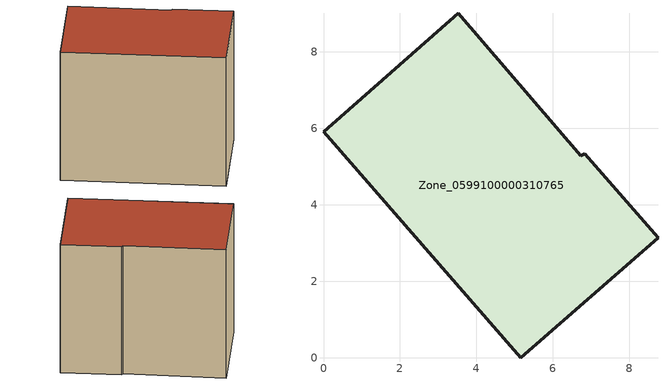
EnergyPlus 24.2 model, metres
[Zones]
Zone_0599100000310765
 floor ground (C_G): 5.16,0 0,5.91 3.53,9.01 6.73,5.28 6.83,5.33 8.75,3.14 z0
 wall outside (C_F): 5.16,0 8.75,3.14 6.83,5.33 6.73,5.28 3.53,9.01 0,5.91 5.16,0 z0:6.83
 roof outside (C_R): 0,5.91 5.16,0 8.75,3.14 6.83,5.33 6.73,5.28 3.53,9.01 z6.83
[BUILDING]
Pand.0599100000310765: North Axis=0; Terrain=City; Loads Convergence Tolerance Value=0.04; Temperature Convergence Tolerance Value=0.4; Solar Distribution=FullExterior; Maximum Number of Warmup Days=25; Minimum Number of Warmup Days=1
[Site:Location]
Rotterdam.The.Hague.AP_ZH_NLD Design_Conditions: Latitude=51.96; Longitude=4.45; Time Zone=1; Elevation=-4.5
[SITE:GROUNDTEMPERATURE:BUILDINGSURFACE]
18, 18, 18, 18, 18, 18, 18, 18, 18, 18, 18, 18
[MATERIAL] Thermal Absorptance=0.9; Solar Absorptance=0.7; Visible Absorptance=0.7
Name | Roughness | Thickness | Conductivity | Density | Specific Heat
G.TC.1946 | MediumSmooth | 0.15 | 1 | 540 | 1210
F.TC.1946 | Rough | 0.3 | 0.857143 | 1920 | 840
R.TC.1946 | MediumRough | 0.2 | 0.909091 | 1500 | 1000
[CONSTRUCTION]
C_G: G.TC.1946
C_F: F.TC.1946
C_R: R.TC.1946
[ZONE]
Zone_0599100000310765: Type=1; Multiplier=1; Ceiling Height=Autocalculate; Volume=Autocalculate; Floor Area=autocalculate; Part of Total Floor Area=Yes
[ZONEINFILTRATION:DESIGNFLOWRATE]
Infil_Zone_0599100000310765: Zone or ZoneList or Space or SpaceList=Zone_0599100000310765; Schedule=AlwaysOn; Design Flow Rate Calculation Method=Flow/Area; Flow Rate per Floor Area=0.003; Constant Term Coefficient=1; Temperature Term Coefficient=0; Velocity Term Coefficient=0; Velocity Squared Term Coefficient=0
[HVACTEMPLATE:ZONE:IDEALLOADSAIRSYSTEM]
Zone_0599100000310765: Maximum Heating Supply Air Temperature=50; Minimum Cooling Supply Air Temperature=13; Maximum Heating Supply Air Humidity Ratio=0.0156; Minimum Cooling Supply Air Humidity Ratio=0.0077; Heating Limit=NoLimit; Cooling Limit=NoLimit; Dehumidification Control Type=ConstantSensibleHeatRatio; Cooling Sensible Heat Ratio=0.7; Dehumidification Setpoint=60; Humidification Control Type=None; Humidification Setpoint=30; Outdoor Air Method=None; Outdoor Air Flow Rate per Person=0.00944; Outdoor Air Flow Rate per Zone Floor Area=0; Outdoor Air Flow Rate per Zone=0; Demand Controlled Ventilation Type=None; Outdoor Air Economizer Type=NoEconomizer; Heat Recovery Type=None; Sensible Heat Recovery Effectiveness=0.7; Latent Heat Recovery Effectiveness=0.65
[ZONECONTROL:THERMOSTAT]
ThermostatControl_Zone_0599100000310765: Zone or ZoneList=Zone_0599100000310765; Control Type Schedule=DualSetpointControlType; Control 1=Thermostat_Zone_0599100000310765; Temperature Difference Between Cutout And Setpoint=0
[THERMOSTATSETPOINT:DUALSETPOINT]
Thermostat_Zone_0599100000310765: Heating Setpoint Temperature Schedule=HeatingSetpoint_Zone_0599100000310765; Cooling Setpoint Temperature Schedule=CoolingSetpoint_Zone_0599100000310765
[SCHEDULE:COMPACT]
HeatingSetpoint_Zone_0599100000310765: Through: 12/31, For: AllDays, Until: 24:00, 21
CoolingSetpoint_Zone_0599100000310765: Through: 12/31, For: AllDays, Until: 24:00, 24
DualSetpointControlType: Through: 12/31, For: AllDays, Until: 24:00, 4
AlwaysOn: Through: 12/31, For: AllDays, Until: 24:00, 1
